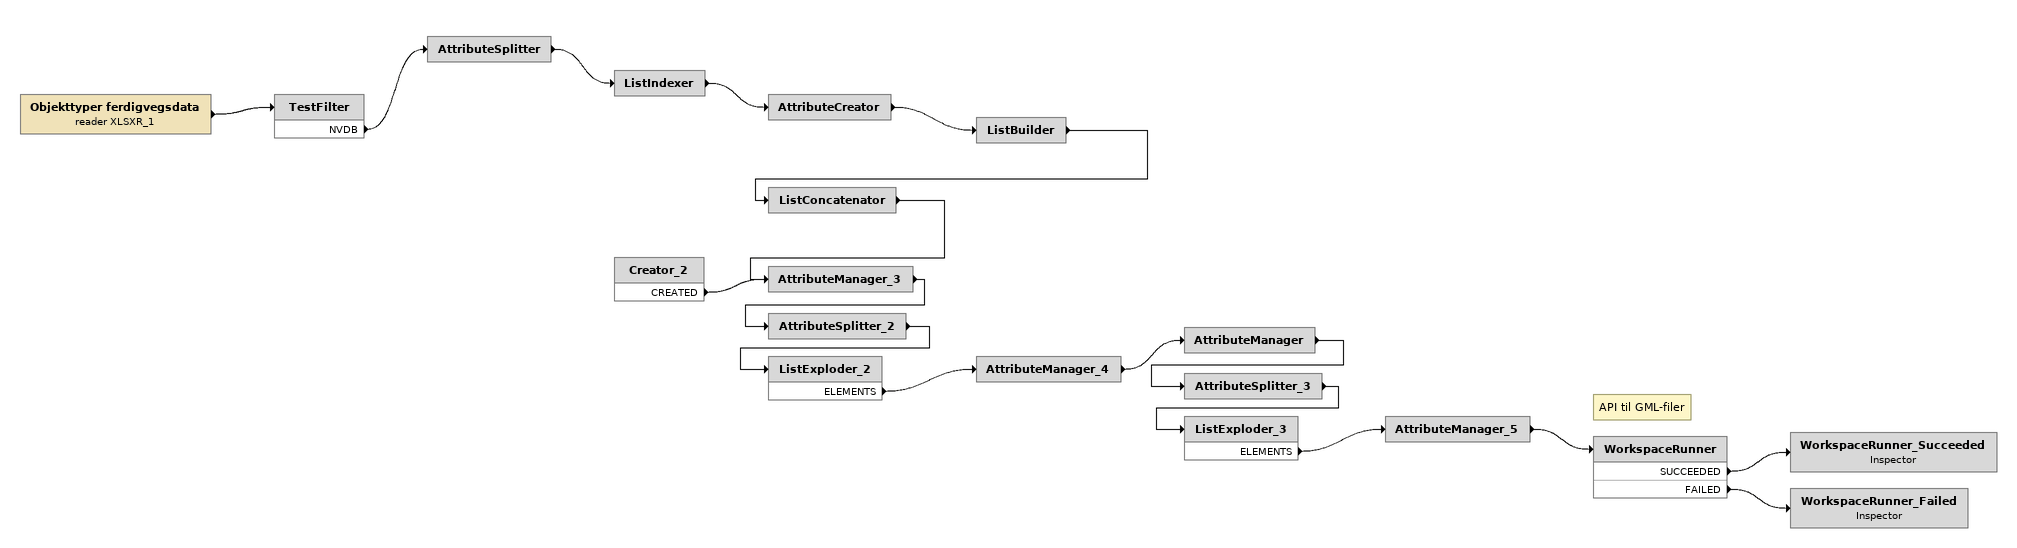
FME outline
Objekttyper ferdigvegsdata (reader XLSXR_1)
    -> TestFilter
TestFilter
    NVDB -> AttributeSplitter
AttributeSplitter
    -> ListIndexer
ListIndexer
    -> AttributeCreator
AttributeCreator
    -> ListBuilder
ListBuilder
    -> ListConcatenator
ListConcatenator
    -> AttributeManager_3
Creator_2
    CREATED -> AttributeManager_3
AttributeManager_3
    -> AttributeSplitter_2
AttributeSplitter_2
    -> ListExploder_2
ListExploder_2
    ELEMENTS -> AttributeManager_4
AttributeManager_4
    -> AttributeManager
AttributeManager
    -> AttributeSplitter_3
AttributeSplitter_3
    -> ListExploder_3
ListExploder_3
    ELEMENTS -> AttributeManager_5
AttributeManager_5
    -> WorkspaceRunner
Note: API til GML-filer
WorkspaceRunner
    SUCCEEDED -> WorkspaceRunner_Succeeded
    FAILED -> WorkspaceRunner_Failed
WorkspaceRunner_Succeeded: Inspector
WorkspaceRunner_Failed: Inspector
